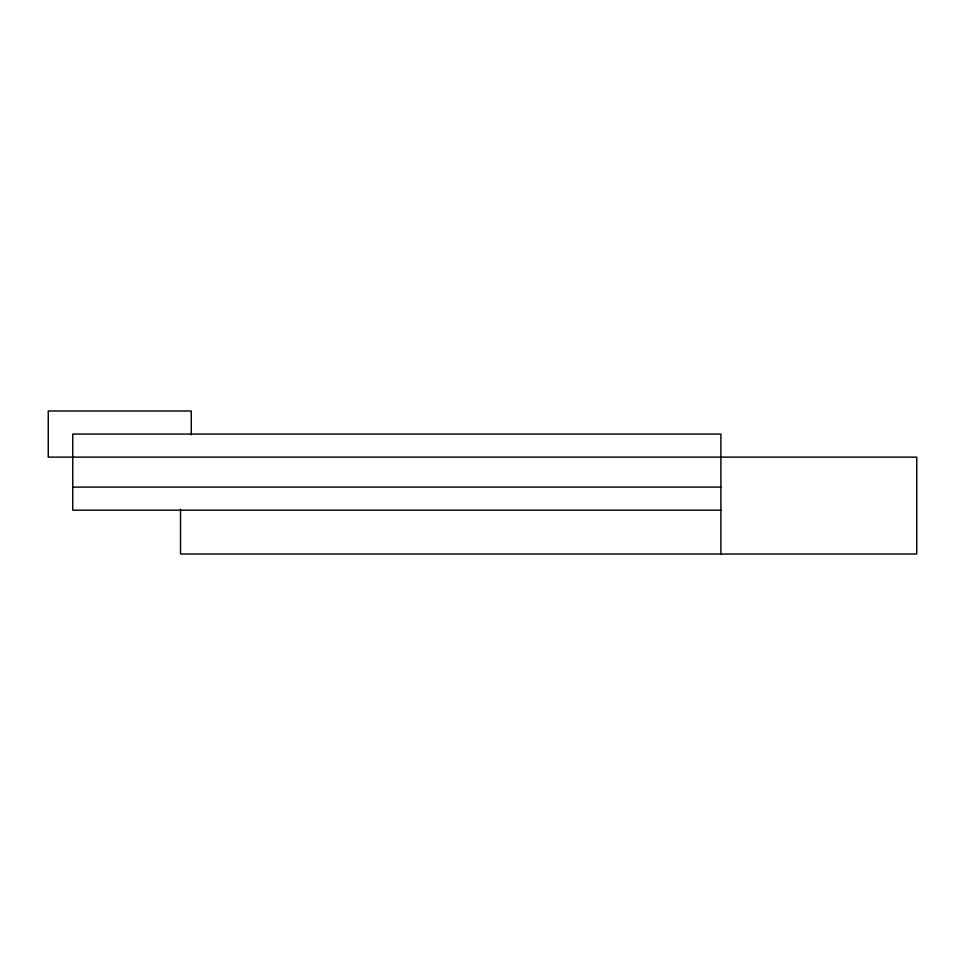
<?xml version="1.0" encoding="UTF-8"?>
<svg xmlns="http://www.w3.org/2000/svg" width="965" height="965" viewBox="0 0 965 965"><rect width="100%" height="100%" fill="white"/><g stroke="black" fill="none" stroke-linecap="round" stroke-linejoin="round"><path stroke-width="1.45" d="M72.339 457.133L48.25 457.133L48.25 410.994L191.263 410.994L191.263 434.805M72.761 457.133L916.75 457.133L916.75 554.006L180.527 554.006L180.527 509.291M72.761 487.108L720.903 487.108M720.903 510.183L72.761 510.183L72.761 434.057L720.903 434.057L720.903 554.006"/></g></svg>
